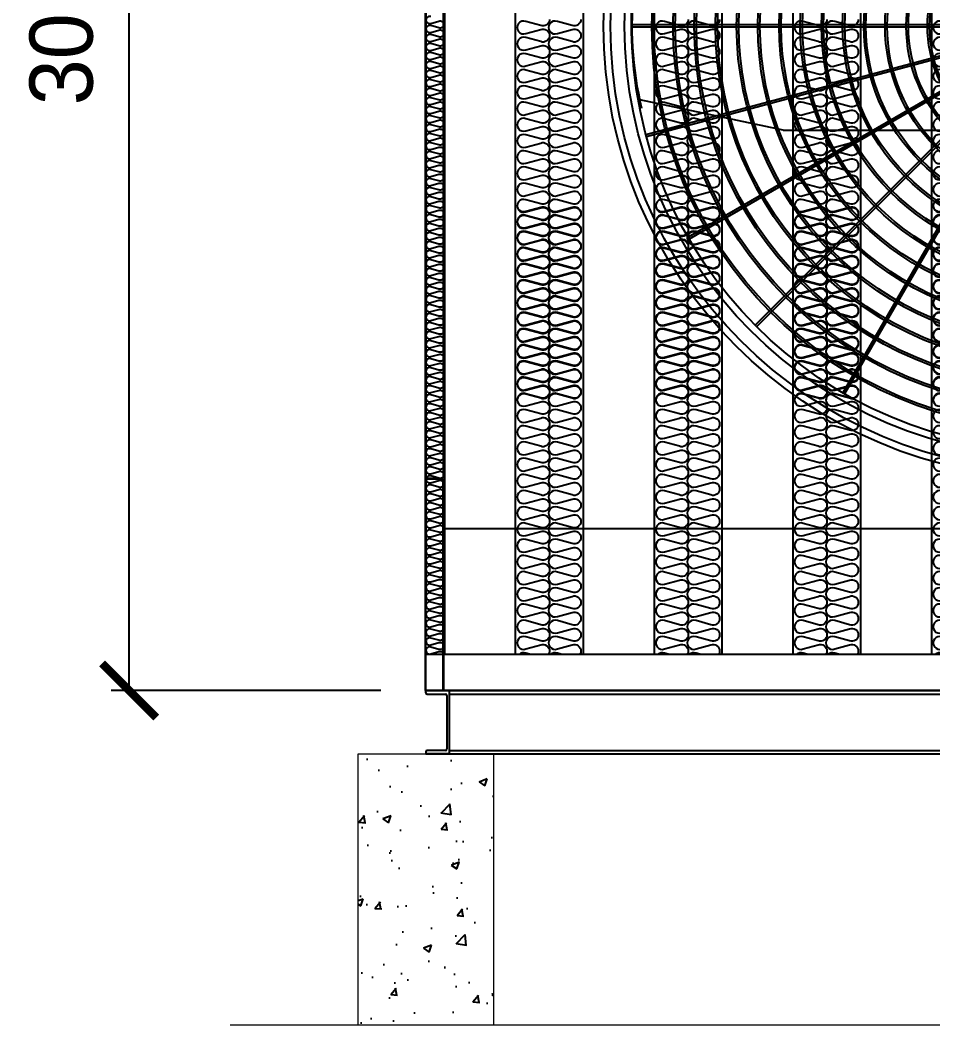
# Model space of a CAD drawing. Header units: millimetres. Extents: x 2784 to 32191, y 2597 to 23392.
# Drawn here: x 6121 to 8143, y 7904 to 10129 of the extents above; entities that cross this region are included whole.
import ezdxf

# ---------------------------------------------------------------- set-up
doc = ezdxf.new("R2010")
doc.units = ezdxf.units.MM
doc.linetypes.add('HIDDEN', pattern=[0.375, 0.25, -0.125])
for name, color, linetype in [('LINE', 7, 'Continuous'), ('SMS', 220, 'Continuous'), ('냉각탑', 4, 'Continuous'), ('냉각탑_dim', 1, 'Continuous'), ('냉각탑_찬넬방진', 1, 'Continuous')]:
    doc.layers.add(name, color=color, linetype=linetype)
doc.styles.add('HY울릉도L', font='')
doc.styles.get('HY울릉도L').set_extended_font_data('HY울릉도L')
doc.dimstyles.new('성지DIM', dxfattribs={"dimtxt": 3.5, "dimasz": 3, "dimexe": 1, "dimexo": 2.5, "dimgap": 2, "dimtad": 1, "dimdec": 0, "dimzin": 3, "dimdsep": 46, "dimtxsty": 'HY울릉도L', "dimblk": 'ARCHTICK', "dimcen": -2, "dimclrd": 256, "dimclre": 256, "dimclrt": 7, "dimadec": 0, "dimazin": 0, "dimtfac": 1, "dimtdec": 0, "dimtofl": 0, "dimtmove": 0, "dimatfit": 3, "dimfxl": 1, "dimtolj": 1, "dimtzin": 0, "dimlwe": -1, "dimarcsym": 0})

# ---------------------------------------------------------------- blocks, each defined once
blk = doc.blocks.new('_ArchTick')
at = {"color": 0, "linetype": 'ByBlock', "const_width": 0.15}
blk.add_lwpolyline([(-0.5, -0.5), (0.5, 0.5)], dxfattribs=at)
blk = doc.blocks.new('*D251')
at = {"layer": 'Defpoints', "color": 0, "transparency": 16777216}
for p in [(6362.4, 11644.4), (7019.6, 11644.4), (7019.6, 8644.4)]:
    blk.add_point(p, dxfattribs=at)
at = {"layer": '냉각탑_dim', "transparency": 16777216}
for p, q in [((6919.6, 11644.4), (6322.4, 11644.4)), ((6919.6, 8644.4), (6322.4, 8644.4))]:
    blk.add_line(p, q, dxfattribs=at)
at = {"layer": '냉각탑_dim', "lineweight": -2, "transparency": 16777216}
blk.add_line((6362.4, 8644.4), (6362.4, 11644.4), dxfattribs=at)
at = {"layer": '냉각탑_dim', "lineweight": -2, "transparency": 16777216, "xscale": 120, "yscale": 120, "zscale": 120}
for p, rotation in [((6362.4, 11644.4), 90), ((6362.4, 8644.4), 270)]:
    blk.add_blockref('_ArchTick', p, dxfattribs=dict(at, rotation=rotation))
at = {"layer": '냉각탑_dim', "color": 7, "transparency": 16777216, "insert": (6212.4, 10144.4), "char_height": 140, "attachment_point": 5, "rotation": 90, "style": 'HY울릉도L'}
blk.add_mtext('\\A1;3000', dxfattribs=at)
blk = doc.blocks.new('A$C1FB73ED1')
for p, q in [((1277, 1342.9), (1277, 2480)), ((1283, 1342.9), (1283, 2480)), ((1260.8, 1340), (966.5, 2438.3)), ((1266.6, 1341.6), (972.3, 2439.9)), ((1293.4, 1341.6), (1587.7, 2439.9)), ((1299.2, 1340), (1593.5, 2438.3)), ((1245.9, 1333), (677.4, 2317.7)), ((1251.1, 1336), (682.6, 2320.7)), ((1308.9, 1336), (1877.4, 2320.7)), ((1314.1, 1333), (1882.6, 2317.7)), ((1233.4, 1322.4), (429.4, 2126.4)), ((1237.6, 1326.6), (433.6, 2130.6)), ((1322.4, 1326.6), (2126.4, 2130.6)), ((1326.6, 1322.4), (2130.6, 2126.4)), ((1224, 1308.9), (239.3, 1877.4)), ((1227, 1314.1), (242.3, 1882.6)), ((1333, 1314.1), (2317.7, 1882.6)), ((1336, 1308.9), (2320.7, 1877.4)), ((1220, 1299.2), (121.7, 1593.5)), ((1340, 1299.2), (2438.3, 1593.5)), ((1218.4, 1293.4), (120.1, 1587.7)), ((1341.6, 1293.4), (2439.9, 1587.7)), ((1217.1, 1283), (80, 1283)), ((1342.9, 1283), (2480, 1283)), ((1217.1, 1277), (80, 1277)), ((1218.4, 1266.6), (120.1, 972.3)), ((1220, 1260.8), (121.7, 966.5)), ((1224, 1251.1), (239.3, 682.6)), ((1336, 1251.1), (2320.7, 682.6)), ((1340, 1260.8), (2438.3, 966.5)), ((1341.6, 1266.6), (2439.9, 972.3)), ((1342.9, 1277), (2480, 1277)), ((1227, 1245.9), (242.3, 677.4)), ((1233.4, 1237.6), (429.4, 433.6)), ((1237.6, 1233.4), (433.6, 429.4)), ((1245.9, 1227), (677.4, 242.3)), ((1251.1, 1224), (682.6, 239.3)), ((1308.9, 1224), (1877.4, 239.3)), ((1314.1, 1227), (1882.6, 242.3)), ((1322.4, 1233.4), (2126.4, 429.4)), ((1326.6, 1237.6), (2130.6, 433.6)), ((1333, 1245.9), (2317.7, 677.4)), ((1260.8, 1220), (966.5, 121.7)), ((1266.6, 1218.4), (972.3, 120.1)), ((1277, 1217.1), (1277, 80)), ((1283, 1217.1), (1283, 80)), ((1293.4, 1218.4), (1587.7, 120.1)), ((1299.2, 1220), (1593.5, 121.7))]:
    blk.add_line(p, q)
for radius in [1280, 1260, 1220, 1200]:
    blk.add_circle((1280, 1280), radius)
at = {"ltscale": 5}
for radius in [1143, 1137, 1083, 1077, 1023, 1017, 963, 957, 903, 897, 843, 837, 783, 777, 723, 717, 663, 657, 603, 597, 543, 537, 483, 477, 423, 417, 363, 357, 303, 297, 243, 237, 183, 177, 123, 117, 63, 57, 40, 21]:
    blk.add_circle((1280, 1280), radius, dxfattribs=at)
at = {"color": 7}
blk.add_circle((1280, 1280), 273.5, dxfattribs=at)
at = {"layer": 'LINE', "color": 7}
for p, q in [((1368.2, 2477.5), (1368.2, 1567)), ((985.2, 2053.4), (1071.5, 2459.4)), ((985.2, 2053.4), (985.2, 1550)), ((1130.8, 1567), (1369.4, 1567)), ((1130.8, 1567), (1369.4, 1567)), ((1130.8, 1567), (1130.8, 1549)), ((1130.8, 1567), (1130.8, 1549)), ((1369.4, 1567), (1369.4, 1549)), ((1369.4, 1567), (1369.4, 1549)), ((2111.5, 1574.8), (1550, 1574.8)), ((1550, 1429.2), (1550, 1574.8)), ((1550, 1429.2), (1550, 1574.8)), ((2111.5, 1574.8), (2457.5, 1488.5)), ((1130.8, 1550), (985.2, 1550)), ((1130.8, 1550), (985.2, 1550)), ((1130.8, 1549), (1230.5, 1549)), ((1130.8, 1549), (1230.5, 1549)), ((1329.5, 1549), (1369.4, 1549)), ((1329.5, 1549), (1369.4, 1549)), ((1549, 1429.2), (1549, 1329.5)), ((1549, 1429.2), (1549, 1329.5)), ((1567, 1429.2), (1549, 1429.2)), ((1567, 1429.2), (1549, 1429.2)), ((1567, 1429.2), (1567, 1190.6)), ((1567, 1429.2), (1567, 1190.6)), ((84.4, 1368.2), (993, 1368.2)), ((84.4, 1368.2), (993, 1368.2)), ((993, 1130.8), (993, 1369.4)), ((993, 1130.8), (993, 1369.4)), ((993, 1369.4), (1011, 1369.4)), ((993, 1369.4), (1011, 1369.4)), ((993, 1130.8), (993, 1369.4)), ((993, 1130.8), (993, 1369.4)), ((993, 1369.4), (1011, 1369.4)), ((993, 1369.4), (1011, 1369.4)), ((1011, 1329.5), (1011, 1369.4)), ((1011, 1329.5), (1011, 1369.4)), ((1011, 1329.5), (1011, 1369.4)), ((1011, 1329.5), (1011, 1369.4)), ((1011, 1130.8), (1011, 1230.5)), ((1011, 1130.8), (1011, 1230.5)), ((1011, 1130.8), (1011, 1230.5)), ((1011, 1130.8), (1011, 1230.5)), ((1549, 1230.5), (1549, 1190.6)), ((1549, 1230.5), (1549, 1190.6)), ((1567, 1190.6), (1549, 1190.6)), ((1567, 1190.6), (1549, 1190.6)), ((2475.6, 1191.8), (1567, 1191.8)), ((993, 1130.8), (1011, 1130.8)), ((993, 1130.8), (1011, 1130.8)), ((993, 1130.8), (1011, 1130.8)), ((993, 1130.8), (1011, 1130.8)), ((1010, 1130.8), (1010, 985.2)), ((1010, 1130.8), (1010, 985.2)), ((1010, 1130.8), (1010, 985.2)), ((1010, 1130.8), (1010, 985.2)), ((508.5, 985.2), (102.5, 1071.5)), ((1230.5, 1011), (1190.6, 1011)), ((1190.6, 993), (1190.6, 1011)), ((1230.5, 1011), (1190.6, 1011)), ((1190.6, 993), (1190.6, 1011)), ((1429.2, 1011), (1329.5, 1011)), ((1429.2, 1011), (1329.5, 1011)), ((1429.2, 993), (1429.2, 1011)), ((1429.2, 993), (1429.2, 1011)), ((1429.2, 1010), (1574.8, 1010)), ((1429.2, 1010), (1574.8, 1010)), ((1574.8, 506.6), (1574.8, 1010)), ((508.5, 985.2), (1010, 985.2)), ((508.5, 985.2), (1010, 985.2)), ((1429.2, 993), (1190.6, 993)), ((1429.2, 993), (1190.6, 993)), ((1191.8, 82.5), (1191.8, 993)), ((1574.8, 506.6), (1488.5, 100.6)), ((1512.8, 104.1), (1512.8, 106.1)), ((1166.8, 83), (1166.8, 85)), ((1393.2, 83), (1393.2, 85))]:
    blk.add_line(p, q, dxfattribs=at)
for points in [[(1272.3, 1594.4), (1268.5, 1587.9), (1272.3, 1581.4), (1279.8, 1581.4), (1283.5, 1587.9), (1279.8, 1594.4)], [(1272.3, 1594.4), (1268.5, 1587.9), (1272.3, 1581.4), (1279.8, 1581.4), (1283.5, 1587.9), (1279.8, 1594.4)], [(965.6, 1272.3), (972.1, 1268.5), (978.6, 1272.3), (978.6, 1279.8), (972.1, 1283.5), (965.6, 1279.8)], [(965.6, 1272.3), (972.1, 1268.5), (978.6, 1272.3), (978.6, 1279.8), (972.1, 1283.5), (965.6, 1279.8)], [(965.6, 1272.3), (972.1, 1268.5), (978.6, 1272.3), (978.6, 1279.8), (972.1, 1283.5), (965.6, 1279.8)], [(965.6, 1272.3), (972.1, 1268.5), (978.6, 1272.3), (978.6, 1279.8), (972.1, 1283.5), (965.6, 1279.8)], [(1594.4, 1287.7), (1587.9, 1291.5), (1581.4, 1287.7), (1581.4, 1280.2), (1587.9, 1276.5), (1594.4, 1280.2)], [(1594.4, 1287.7), (1587.9, 1291.5), (1581.4, 1287.7), (1581.4, 1280.2), (1587.9, 1276.5), (1594.4, 1280.2)], [(1287.7, 965.6), (1291.5, 972.1), (1287.7, 978.6), (1280.2, 978.6), (1276.5, 972.1), (1280.2, 965.6)], [(1287.7, 965.6), (1291.5, 972.1), (1287.7, 978.6), (1280.2, 978.6), (1276.5, 972.1), (1280.2, 965.6)]]:
    blk.add_lwpolyline(points, close=True, dxfattribs=at)
for centre, radius in [((1276, 1587.9), 8.5), ((1276, 1587.9), 8.5), ((1190.6, 1559), 2), ((1190.6, 1559), 2), ((1230.6, 1559), 2), ((1230.6, 1559), 2), ((1349.6, 1559), 2), ((1349.6, 1559), 2), ((1559, 1369.4), 2), ((1559, 1369.4), 2), ((1001, 1349.6), 2), ((1001, 1349.6), 2), ((1001, 1349.6), 2), ((1001, 1349.6), 2), ((1559, 1329.4), 2), ((1559, 1329.4), 2), ((972.1, 1276), 8.5), ((972.1, 1276), 8.5), ((972.1, 1276), 8.5), ((972.1, 1276), 8.5), ((1587.9, 1284), 8.5), ((1587.9, 1284), 8.5), ((1001, 1230.6), 2), ((1001, 1230.6), 2), ((1001, 1230.6), 2), ((1001, 1230.6), 2), ((1559, 1210.4), 2), ((1559, 1210.4), 2), ((1001, 1190.6), 2), ((1001, 1190.6), 2), ((1001, 1190.6), 2), ((1001, 1190.6), 2), ((1210.4, 1001), 2), ((1210.4, 1001), 2), ((1329.4, 1001), 2), ((1329.4, 1001), 2), ((1369.4, 1001), 2), ((1369.4, 1001), 2), ((1284, 972.1), 8.5), ((1284, 972.1), 8.5)]:
    blk.add_circle(centre, radius, dxfattribs=at)
for centre, radius, start, end in [((1280, 1483.4), 1000, 83.5007, 103.4595), ((1280, 1483.4), 998, 83.4876, 103.487), ((1481.5, 1280), 998, 353.4876, 13.487), ((1481.5, 1280), 1000, 353.5007, 13.4595), ((1078.5, 1280), 1000, 173.5007, 193.4595), ((1078.5, 1280), 998, 173.4876, 193.487), ((1280, 1076.6), 998, 263.4876, 283.487), ((1280, 1076.6), 1000, 263.5007, 283.4595)]:
    blk.add_arc(centre, radius, start, end, dxfattribs=at)
blk = doc.blocks.new('SP 200RT')
at = {"color": 7}
for p, q in [((-109298.6, -79919.9), (-109298.6, -82797.9)), ((-109148.6, -79919.9), (-109148.6, -82797.9))]:
    blk.add_line(p, q, dxfattribs=at)
blk.add_line((-109148.6, -82797.9), (-109298.6, -82797.9))
at = {"layer": 'SMS', "color": 5}
for points in [[(-109222.8, -81391.2, -0.524856), (-109242.3, -81404.7), (-109275.2, -81395.8, 1.449198), (-109275.2, -81422.6), (-109242.3, -81413.7, -0.524856), (-109222.8, -81427.1, -0.524856), (-109242.3, -81440.6), (-109275.2, -81431.7, 1.449198), (-109275.2, -81458.5), (-109242.3, -81449.6, -0.524856), (-109222.8, -81463.1, -0.524856), (-109242.3, -81476.5), (-109275.2, -81467.6, 1.449198), (-109275.2, -81494.4), (-109242.3, -81485.5, -0.524856), (-109222.8, -81499, -0.524856), (-109242.3, -81512.4), (-109275.2, -81503.5, 1.449198), (-109275.2, -81530.3), (-109242.3, -81521.4, -0.524856), (-109222.8, -81534.9, -0.524856), (-109242.3, -81548.3), (-109275.2, -81539.4, 1.449198), (-109275.2, -81566.3), (-109242.3, -81557.4, -0.524856), (-109222.8, -81570.8, -0.524856), (-109242.3, -81584.2), (-109275.2, -81575.3, 1.449198), (-109275.2, -81602.2), (-109242.3, -81593.3, -0.524856), (-109222.8, -81606.7, -0.524856), (-109242.3, -81620.1), (-109275.2, -81611.2, 1.449198), (-109275.2, -81638.1), (-109242.3, -81629.2, -0.524856), (-109222.8, -81642.6, -0.524856), (-109242.3, -81656), (-109275.2, -81647.1, 1.449198), (-109275.2, -81674), (-109242.3, -81665.1, -0.524856), (-109222.8, -81678.5, -0.524856), (-109242.3, -81691.9), (-109275.2, -81683, 1.449198), (-109275.2, -81709.9), (-109242.3, -81701, -0.524856), (-109222.8, -81714.4, -0.524856), (-109242.3, -81727.9), (-109275.2, -81718.9, 1.449198), (-109275.2, -81745.8), (-109242.3, -81736.9, -0.524856), (-109222.8, -81750.3, -0.524856), (-109242.3, -81763.8), (-109275.2, -81754.9, 1.449198), (-109275.2, -81781.7), (-109242.3, -81772.8, -0.524856), (-109222.8, -81786.2, -0.524856), (-109242.3, -81799.7), (-109275.2, -81790.8, 1.449198), (-109275.2, -81817.6), (-109242.3, -81808.7, -0.524856), (-109222.8, -81822.2, -0.524856), (-109242.3, -81835.6), (-109275.2, -81826.7, 1.449198), (-109275.2, -81853.5), (-109242.3, -81844.6, -0.524856), (-109222.8, -81858.1, -0.524856), (-109242.3, -81871.5), (-109275.2, -81862.6, 1.449198), (-109275.2, -81889.4), (-109242.3, -81880.5, -0.524856), (-109222.8, -81894, -0.524856), (-109242.3, -81907.4), (-109275.2, -81898.5, 1.449198), (-109275.2, -81925.4), (-109242.3, -81916.5, -0.524856), (-109222.8, -81929.9, -0.524856), (-109242.3, -81943.3), (-109275.2, -81934.4, 1.449198), (-109275.2, -81961.3), (-109242.3, -81952.4, -0.524856), (-109222.8, -81965.8, -0.524856), (-109242.3, -81979.2), (-109275.2, -81970.3, 1.449198), (-109275.2, -81997.2), (-109242.3, -81988.3, -0.524856), (-109222.8, -82001.7, -0.524856), (-109242.3, -82015.1), (-109275.2, -82006.2, 1.449198), (-109275.2, -82033.1), (-109242.3, -82024.2, -0.524856), (-109222.8, -82037.6, -0.524856), (-109242.3, -82051), (-109275.2, -82042.1, 1.449198), (-109275.2, -82069), (-109242.3, -82060.1, -0.524856), (-109222.8, -82073.5, -0.524856), (-109242.3, -82087), (-109275.2, -82078, 1.449198), (-109275.2, -82104.9), (-109242.3, -82096, -0.524856), (-109222.8, -82109.4, -0.524856), (-109242.3, -82122.9), (-109275.2, -82114, 1.449198), (-109275.2, -82140.8), (-109242.3, -82131.9, -0.524856), (-109222.8, -82145.3, -0.524856), (-109242.3, -82158.8), (-109275.2, -82149.9, 1.449198), (-109275.2, -82176.7), (-109242.3, -82167.8, -0.524856), (-109222.8, -82181.3, -0.524856), (-109242.3, -82194.7), (-109275.2, -82185.8, 0.440524), (-109294.1, -82195.3, 0.440524)], [(-109153.2, -81391.2, -0.524856), (-109172.6, -81404.7), (-109205.5, -81395.8, 1.449198), (-109205.5, -81422.6), (-109172.6, -81413.7, -0.524856), (-109153.2, -81427.1, -0.524856), (-109172.6, -81440.6), (-109205.5, -81431.7, 1.449198), (-109205.5, -81458.5), (-109172.6, -81449.6, -0.524856), (-109153.2, -81463.1, -0.524856), (-109172.6, -81476.5), (-109205.5, -81467.6, 1.449198), (-109205.5, -81494.4), (-109172.6, -81485.5, -0.524856), (-109153.2, -81499, -0.524856), (-109172.6, -81512.4), (-109205.5, -81503.5, 1.449198), (-109205.5, -81530.3), (-109172.6, -81521.4, -0.524856), (-109153.2, -81534.9, -0.524856), (-109172.6, -81548.3), (-109205.5, -81539.4, 1.449198), (-109205.5, -81566.3), (-109172.6, -81557.4, -0.524856), (-109153.2, -81570.8, -0.524856), (-109172.6, -81584.2), (-109205.5, -81575.3, 1.449198), (-109205.5, -81602.2), (-109172.6, -81593.3, -0.524856), (-109153.2, -81606.7, -0.524856), (-109172.6, -81620.1), (-109205.5, -81611.2, 1.449198), (-109205.5, -81638.1), (-109172.6, -81629.2, -0.524856), (-109153.2, -81642.6, -0.524856), (-109172.6, -81656), (-109205.5, -81647.1, 1.449198), (-109205.5, -81674), (-109172.6, -81665.1, -0.524856), (-109153.2, -81678.5, -0.524856), (-109172.6, -81691.9), (-109205.5, -81683, 1.449198), (-109205.5, -81709.9), (-109172.6, -81701, -0.524856), (-109153.2, -81714.4, -0.524856), (-109172.6, -81727.9), (-109205.5, -81718.9, 1.449198), (-109205.5, -81745.8), (-109172.6, -81736.9, -0.524856), (-109153.2, -81750.3, -0.524856), (-109172.6, -81763.8), (-109205.5, -81754.9, 1.449198), (-109205.5, -81781.7), (-109172.6, -81772.8, -0.524856), (-109153.2, -81786.2, -0.524856), (-109172.6, -81799.7), (-109205.5, -81790.8, 1.449198), (-109205.5, -81817.6), (-109172.6, -81808.7, -0.524856), (-109153.2, -81822.2, -0.524856), (-109172.6, -81835.6), (-109205.5, -81826.7, 1.449198), (-109205.5, -81853.5), (-109172.6, -81844.6, -0.524856), (-109153.2, -81858.1, -0.524856), (-109172.6, -81871.5), (-109205.5, -81862.6, 1.449198), (-109205.5, -81889.4), (-109172.6, -81880.5, -0.524856), (-109153.2, -81894, -0.524856), (-109172.6, -81907.4), (-109205.5, -81898.5, 1.449198), (-109205.5, -81925.4), (-109172.6, -81916.5, -0.524856), (-109153.2, -81929.9, -0.524856), (-109172.6, -81943.3), (-109205.5, -81934.4, 1.449198), (-109205.5, -81961.3), (-109172.6, -81952.4, -0.524856), (-109153.2, -81965.8, -0.524856), (-109172.6, -81979.2), (-109205.5, -81970.3, 1.449198), (-109205.5, -81997.2), (-109172.6, -81988.3, -0.524856), (-109153.2, -82001.7, -0.524856), (-109172.6, -82015.1), (-109205.5, -82006.2, 1.449198), (-109205.5, -82033.1), (-109172.6, -82024.2, -0.524856), (-109153.2, -82037.6, -0.524856), (-109172.6, -82051), (-109205.5, -82042.1, 1.449198), (-109205.5, -82069), (-109172.6, -82060.1, -0.524856), (-109153.2, -82073.5, -0.524856), (-109172.6, -82087), (-109205.5, -82078, 1.449198), (-109205.5, -82104.9), (-109172.6, -82096, -0.524856), (-109153.2, -82109.4, -0.524856), (-109172.6, -82122.9), (-109205.5, -82114, 1.449198), (-109205.5, -82140.8), (-109172.6, -82131.9, -0.524856), (-109153.2, -82145.3, -0.524856), (-109172.6, -82158.8), (-109205.5, -82149.9, 1.449198), (-109205.5, -82176.7), (-109172.6, -82167.8, -0.524856), (-109153.2, -82181.3, -0.524856), (-109172.6, -82194.7), (-109205.5, -82185.8, 0.440524), (-109224.5, -82195.3, 0.440524)], [(-109294.2, -81806.4, 0.446849), (-109275.2, -81816.2), (-109242.3, -81807.3, -0.524856), (-109222.8, -81820.8, -0.524856), (-109242.3, -81834.2), (-109275.2, -81825.3, 1.449198), (-109275.2, -81852.2), (-109242.3, -81843.3, -0.524856), (-109222.8, -81856.7, -0.524856), (-109242.3, -81870.1), (-109275.2, -81861.2, 1.449198), (-109275.2, -81888.1), (-109242.3, -81879.2, -0.524856), (-109222.8, -81892.6, -0.524856), (-109242.3, -81906), (-109275.2, -81897.1, 1.449198), (-109275.2, -81924), (-109242.3, -81915.1, -0.524856), (-109222.8, -81928.5, -0.524856), (-109242.3, -81941.9), (-109275.2, -81933, 1.449198), (-109275.2, -81959.9), (-109242.3, -81951, -0.524856), (-109222.8, -81964.4, -0.524856), (-109242.3, -81977.8), (-109275.2, -81968.9, 1.449198), (-109275.2, -81995.8), (-109242.3, -81986.9, -0.524856), (-109222.8, -82000.3, -0.524856), (-109242.3, -82013.8), (-109275.2, -82004.8, 1.449198), (-109275.2, -82031.7), (-109242.3, -82022.8, -0.524856), (-109222.8, -82036.2, -0.524856), (-109242.3, -82049.7), (-109275.2, -82040.8, 1.449198), (-109275.2, -82067.6), (-109242.3, -82058.7, -0.524856), (-109222.8, -82072.1, -0.524856), (-109242.3, -82085.6), (-109275.2, -82076.7, 1.449198), (-109275.2, -82103.5), (-109242.3, -82094.6, -0.524856), (-109222.8, -82108.1, -0.524856), (-109242.3, -82121.5), (-109275.2, -82112.6, 1.449198), (-109275.2, -82139.4), (-109242.3, -82130.5, -0.524856), (-109222.8, -82144, -0.524856), (-109242.3, -82157.4), (-109275.2, -82148.5, 1.449198), (-109275.2, -82175.3), (-109242.3, -82166.4, -0.524856), (-109222.8, -82179.9, -0.524856), (-109242.3, -82193.3), (-109275.2, -82184.4, 1.449198), (-109275.2, -82211.3), (-109242.3, -82202.4, -0.524856), (-109222.8, -82215.8, -0.524856), (-109242.3, -82229.2), (-109275.2, -82220.3, 1.449198), (-109275.2, -82247.2), (-109242.3, -82238.3, -0.524856), (-109222.8, -82251.7, -0.524856), (-109242.3, -82265.1), (-109275.2, -82256.2, 1.449198), (-109275.2, -82283.1), (-109242.3, -82274.2, -0.524856), (-109222.8, -82287.6, -0.524856), (-109242.3, -82301), (-109275.2, -82292.1, 1.449198), (-109275.2, -82319), (-109242.3, -82310.1, -0.524856), (-109222.8, -82323.5, -0.524856), (-109242.3, -82336.9), (-109275.2, -82328, 1.449198), (-109275.2, -82354.9), (-109242.3, -82346, -0.524856), (-109222.8, -82359.4, -0.524856), (-109242.3, -82372.9), (-109275.2, -82363.9, 1.449198), (-109275.2, -82390.8), (-109242.3, -82381.9, -0.524856), (-109222.8, -82395.3, -0.524856), (-109242.3, -82408.8), (-109275.2, -82399.9, 1.449198), (-109275.2, -82426.7), (-109242.3, -82417.8, -0.524856), (-109222.8, -82431.2, -0.524856), (-109242.3, -82444.7), (-109275.2, -82435.8, 1.449198), (-109275.2, -82462.6), (-109242.3, -82453.7, -0.524856), (-109222.8, -82467.2, -0.524856), (-109242.3, -82480.6), (-109275.2, -82471.7, 1.449198), (-109275.2, -82498.5), (-109242.3, -82489.6, -0.524856), (-109222.8, -82503.1, -0.524856), (-109242.3, -82516.5), (-109275.2, -82507.6, 1.449198), (-109275.2, -82534.4), (-109242.3, -82525.5, -0.524856), (-109222.8, -82539, -0.524856), (-109242.3, -82552.4), (-109275.2, -82543.5, 1.449198), (-109275.2, -82570.4), (-109242.3, -82561.5, -0.524856), (-109222.8, -82574.9, -0.524856), (-109242.3, -82588.3), (-109275.2, -82579.4, 1.449198), (-109275.2, -82606.3), (-109242.3, -82597.4, -0.524856), (-109222.8, -82610.8, -0.524856), (-109242.3, -82624.2), (-109275.2, -82615.3, 1.449198), (-109275.2, -82642.2), (-109242.3, -82633.3, -0.524856), (-109222.8, -82646.7, -0.524856), (-109242.3, -82660.1), (-109275.2, -82651.2, 1.449198), (-109275.2, -82678.1), (-109242.3, -82669.2, -0.524856), (-109222.8, -82682.6, -0.524856), (-109242.3, -82696), (-109275.2, -82687.1, 1.449198), (-109275.2, -82714), (-109242.3, -82705.1, -0.524856), (-109222.8, -82718.5, -0.524856), (-109242.3, -82732), (-109275.2, -82723, 1.449198), (-109275.2, -82749.9), (-109242.3, -82741, -0.524856), (-109222.8, -82754.4, -0.524856), (-109242.3, -82767.9), (-109275.2, -82759, 1.449198), (-109275.2, -82785.8), (-109242.3, -82776.9, -0.524856), (-109222.8, -82790.3, -0.1385), (-109224.9, -82797.9, -0.1385)], [(-109224.5, -81806.4, 0.446849), (-109205.5, -81816.2), (-109172.6, -81807.3, -0.524856), (-109153.2, -81820.8, -0.524856), (-109172.6, -81834.2), (-109205.5, -81825.3, 1.449198), (-109205.5, -81852.2), (-109172.6, -81843.3, -0.524856), (-109153.2, -81856.7, -0.524856), (-109172.6, -81870.1), (-109205.5, -81861.2, 1.449198), (-109205.5, -81888.1), (-109172.6, -81879.2, -0.524856), (-109153.2, -81892.6, -0.524856), (-109172.6, -81906), (-109205.5, -81897.1, 1.449198), (-109205.5, -81924), (-109172.6, -81915.1, -0.524856), (-109153.2, -81928.5, -0.524856), (-109172.6, -81941.9), (-109205.5, -81933, 1.449198), (-109205.5, -81959.9), (-109172.6, -81951, -0.524856), (-109153.2, -81964.4, -0.524856), (-109172.6, -81977.8), (-109205.5, -81968.9, 1.449198), (-109205.5, -81995.8), (-109172.6, -81986.9, -0.524856), (-109153.2, -82000.3, -0.524856), (-109172.6, -82013.8), (-109205.5, -82004.8, 1.449198), (-109205.5, -82031.7), (-109172.6, -82022.8, -0.524856), (-109153.2, -82036.2, -0.524856), (-109172.6, -82049.7), (-109205.5, -82040.8, 1.449198), (-109205.5, -82067.6), (-109172.6, -82058.7, -0.524856), (-109153.2, -82072.1, -0.524856), (-109172.6, -82085.6), (-109205.5, -82076.7, 1.449198), (-109205.5, -82103.5), (-109172.6, -82094.6, -0.524856), (-109153.2, -82108.1, -0.524856), (-109172.6, -82121.5), (-109205.5, -82112.6, 1.449198), (-109205.5, -82139.4), (-109172.6, -82130.5, -0.524856), (-109153.2, -82144, -0.524856), (-109172.6, -82157.4), (-109205.5, -82148.5, 1.449198), (-109205.5, -82175.3), (-109172.6, -82166.4, -0.524856), (-109153.2, -82179.9, -0.524856), (-109172.6, -82193.3), (-109205.5, -82184.4, 1.449198), (-109205.5, -82211.3), (-109172.6, -82202.4, -0.524856), (-109153.2, -82215.8, -0.524856), (-109172.6, -82229.2), (-109205.5, -82220.3, 1.449198), (-109205.5, -82247.2), (-109172.6, -82238.3, -0.524856), (-109153.2, -82251.7, -0.524856), (-109172.6, -82265.1), (-109205.5, -82256.2, 1.449198), (-109205.5, -82283.1), (-109172.6, -82274.2, -0.524856), (-109153.2, -82287.6, -0.524856), (-109172.6, -82301), (-109205.5, -82292.1, 1.449198), (-109205.5, -82319), (-109172.6, -82310.1, -0.524856), (-109153.2, -82323.5, -0.524856), (-109172.6, -82336.9), (-109205.5, -82328, 1.449198), (-109205.5, -82354.9), (-109172.6, -82346, -0.524856), (-109153.2, -82359.4, -0.524856), (-109172.6, -82372.9), (-109205.5, -82363.9, 1.449198), (-109205.5, -82390.8), (-109172.6, -82381.9, -0.524856), (-109153.2, -82395.3, -0.524856), (-109172.6, -82408.8), (-109205.5, -82399.9, 1.449198), (-109205.5, -82426.7), (-109172.6, -82417.8, -0.524856), (-109153.2, -82431.2, -0.524856), (-109172.6, -82444.7), (-109205.5, -82435.8, 1.449198), (-109205.5, -82462.6), (-109172.6, -82453.7, -0.524856), (-109153.2, -82467.2, -0.524856), (-109172.6, -82480.6), (-109205.5, -82471.7, 1.449198), (-109205.5, -82498.5), (-109172.6, -82489.6, -0.524856), (-109153.2, -82503.1, -0.524856), (-109172.6, -82516.5), (-109205.5, -82507.6, 1.449198), (-109205.5, -82534.4), (-109172.6, -82525.5, -0.524856), (-109153.2, -82539, -0.524856), (-109172.6, -82552.4), (-109205.5, -82543.5, 1.449198), (-109205.5, -82570.4), (-109172.6, -82561.5, -0.524856), (-109153.2, -82574.9, -0.524856), (-109172.6, -82588.3), (-109205.5, -82579.4, 1.449198), (-109205.5, -82606.3), (-109172.6, -82597.4, -0.524856), (-109153.2, -82610.8, -0.524856), (-109172.6, -82624.2), (-109205.5, -82615.3, 1.449198), (-109205.5, -82642.2), (-109172.6, -82633.3, -0.524856), (-109153.2, -82646.7, -0.524856), (-109172.6, -82660.1), (-109205.5, -82651.2, 1.449198), (-109205.5, -82678.1), (-109172.6, -82669.2, -0.524856), (-109153.2, -82682.6, -0.524856), (-109172.6, -82696), (-109205.5, -82687.1, 1.449198), (-109205.5, -82714), (-109172.6, -82705.1, -0.524856), (-109153.2, -82718.5, -0.524856), (-109172.6, -82732), (-109205.5, -82723, 1.449198), (-109205.5, -82749.9), (-109172.6, -82741, -0.524856), (-109153.2, -82754.4, -0.524856), (-109172.6, -82767.9), (-109205.5, -82759, 1.449198), (-109205.5, -82785.8), (-109172.6, -82776.9, -0.524856), (-109153.2, -82790.3, -0.1385), (-109155.3, -82797.9, -0.1385)], [(-109275.2, -82185.8, 1.449198), (-109275.2, -82212.6), (-109242.3, -82203.7, -0.524856), (-109222.8, -82217.2, -0.524856), (-109242.3, -82230.6), (-109275.2, -82221.7, 0.54148), (-109294.6, -82235.9, 0.54148)], [(-109205.5, -82185.8, 1.449198), (-109205.5, -82212.6), (-109172.6, -82203.7, -0.524856), (-109153.2, -82217.2, -0.524856), (-109172.6, -82230.6), (-109205.5, -82221.7, 0.54148), (-109225, -82235.9, 0.54148)], [(-109264.1, -82797.9), (-109275.2, -82794.9, 0.287554), (-109290.1, -82797.9)], [(-109194.5, -82797.9), (-109205.5, -82794.9, 0.287554), (-109220.5, -82797.9)]]:
    blk.add_lwpolyline(points, format="xyb", dxfattribs=at)
blk = doc.blocks.new('3')
for p, q in [((7018.7, 11644.4), (7018.7, 8644.4)), ((7019.6, 11276.9), (7019.6, 9115)), ((7058, 11276.9), (7058, 9115)), ((7059.9, 9143.1), (7059.9, 9115)), ((7019.6, 9115), (7058, 9115)), ((7019.6, 9113.1), (7019.6, 8833.8)), ((7019.6, 8644.4), (7019.6, 9113.1)), ((7019.6, 9113.1), (7058, 9113.1)), ((7058, 8644.4), (7058, 9113.1)), ((7059.9, 8740), (7059.9, 9003.4)), ((7059.9, 9003.4), (9718.4, 9003.4)), ((7059.9, 8644.4), (7059.9, 8738.1)), ((7018.7, 8644.4), (8873.7, 8644.4)), ((9718.4, 8644.4), (7019.6, 8644.4)), ((7058, 8644.4), (7019.6, 8644.4)), ((7058, 8644.4), (7019.6, 8644.4)), ((8142.7, 8644.4), (7059.9, 8644.4)), ((9718.4, 8644.4), (7059.9, 8644.4))]:
    blk.add_line(p, q)
at = {"color": 7}
for p, q in [((7018.7, 11644.4), (7018.7, 8644.4)), ((7060.7, 11644.4), (7060.7, 8724.4)), ((9718.7, 8724.4), (7018.7, 8724.4)), ((7018.7, 8644.4), (8873.7, 8644.4))]:
    blk.add_line(p, q, dxfattribs=at)
at = {"ltscale": 500}
blk.add_lwpolyline([(7018.7, 11644.4), (9718.4, 11644.4), (9718.4, 8644.4), (7018.7, 8644.4)], close=True, dxfattribs=at)
at = {"layer": 'SMS', "color": 5}
for points in [[(7030.5, 10137.1, 1.449198), (7030.5, 10122.2), (7048.7, 10127.1, -0.524856), (7059.5, 10119.6, -0.524856), (7048.7, 10112.2), (7030.5, 10117.1, 1.449198), (7030.5, 10102.2), (7048.7, 10107.2, -0.524856), (7059.5, 10099.7, -0.524856), (7048.7, 10092.2), (7030.5, 10097.2, 1.449198), (7030.5, 10082.3), (7048.7, 10087.2, -0.524856), (7059.5, 10079.7, -0.524856), (7048.7, 10072.3), (7030.5, 10077.2, 1.449198), (7030.5, 10062.3), (7048.7, 10067.3, -0.524856), (7059.5, 10059.8, -0.524856), (7048.7, 10052.3), (7030.5, 10057.3, 1.449198), (7030.5, 10042.4), (7048.7, 10047.3, -0.524856), (7059.5, 10039.8, -0.524856), (7048.7, 10032.4), (7030.5, 10037.3, 1.449198), (7030.5, 10022.4), (7048.7, 10027.4, -0.524856), (7059.5, 10019.9, -0.524856), (7048.7, 10012.4), (7030.5, 10017.4, 1.449198), (7030.5, 10002.5), (7048.7, 10007.4, -0.524856), (7059.5, 9999.9, -0.524856), (7048.7, 9992.5), (7030.5, 9997.4, 1.449198), (7030.5, 9982.5), (7048.7, 9987.5, -0.524856), (7059.5, 9980, -0.524856), (7048.7, 9972.5), (7030.5, 9977.5, 1.449198), (7030.5, 9962.6), (7048.7, 9967.5, -0.524856), (7059.5, 9960, -0.524856), (7048.7, 9952.6), (7030.5, 9957.5, 1.449198), (7030.5, 9942.6), (7048.7, 9947.6, -0.524856), (7059.5, 9940.1, -0.524856), (7048.7, 9932.6), (7030.5, 9937.6, 1.449198), (7030.5, 9922.7), (7048.7, 9927.6, -0.524856), (7059.5, 9920.1, -0.417249), (7051.5, 9912.2)], [(7019.9, 9928.1, 0.446849), (7030.5, 9922.7), (7048.7, 9927.6, -0.524856), (7059.5, 9920.1, -0.524856), (7048.7, 9912.7), (7030.5, 9917.6, 1.449198), (7030.5, 9902.7), (7048.7, 9907.7, -0.524856), (7059.5, 9900.2, -0.524856), (7048.7, 9892.7), (7030.5, 9897.7, 1.449198), (7030.5, 9882.8), (7048.7, 9887.7, -0.524856), (7059.5, 9880.2, -0.524856), (7048.7, 9872.8), (7030.5, 9877.7, 1.449198), (7030.5, 9862.8), (7048.7, 9867.8, -0.524856), (7059.5, 9860.3, -0.524856), (7048.7, 9852.8), (7030.5, 9857.8, 1.449198), (7030.5, 9842.9), (7048.7, 9847.8, -0.524856), (7059.5, 9840.3, -0.524856), (7048.7, 9832.9), (7030.5, 9837.8, 1.449198), (7030.5, 9822.9), (7048.7, 9827.9, -0.524856), (7059.5, 9820.4, -0.524856), (7048.7, 9812.9), (7030.5, 9817.9, 1.449198), (7030.5, 9803), (7048.7, 9807.9, -0.524856), (7059.5, 9800.4, -0.524856), (7048.7, 9793), (7030.5, 9797.9, 1.449198), (7030.5, 9783), (7048.7, 9788, -0.524856), (7059.5, 9780.5, -0.524856), (7048.7, 9773), (7030.5, 9778, 1.449198), (7030.5, 9763.1), (7048.7, 9768, -0.524856), (7059.5, 9760.5, -0.524856), (7048.7, 9753.1), (7030.5, 9758, 1.449198), (7030.5, 9743.1), (7048.7, 9748.1, -0.524856), (7059.5, 9740.6, -0.524856), (7048.7, 9733.1), (7030.5, 9738.1, 1.449198), (7030.5, 9723.2), (7048.7, 9728.1, -0.524856), (7059.5, 9720.6, -0.524856), (7048.7, 9713.2), (7030.5, 9718.1, 1.449198), (7030.5, 9703.2), (7048.7, 9708.2, -0.524856), (7059.5, 9700.7, -0.524856), (7048.7, 9693.2), (7030.5, 9698.2, 1.449198), (7030.5, 9683.3), (7048.7, 9688.2, -0.524856), (7059.5, 9680.7, -0.524856), (7048.7, 9673.3), (7030.5, 9678.2, 1.449198), (7030.5, 9663.3), (7048.7, 9668.3, -0.524856), (7059.5, 9660.8, -0.524856), (7048.7, 9653.3), (7030.5, 9658.3, 1.449198), (7030.5, 9643.4), (7048.7, 9648.3, -0.524856), (7059.5, 9640.8, -0.524856), (7048.7, 9633.4), (7030.5, 9638.3, 1.449198), (7030.5, 9623.4), (7048.7, 9628.4, -0.524856), (7059.5, 9620.9, -0.524856), (7048.7, 9613.4), (7030.5, 9618.4, 1.449198), (7030.5, 9603.5), (7048.7, 9608.4, -0.524856), (7059.5, 9600.9, -0.524856), (7048.7, 9593.5), (7030.5, 9598.4, 1.449198), (7030.5, 9583.5), (7048.7, 9588.5, -0.524856), (7059.5, 9581, -0.524856), (7048.7, 9573.5), (7030.5, 9578.5, 1.449198), (7030.5, 9563.6), (7048.7, 9568.5, -0.524856), (7059.5, 9561, -0.524856), (7048.7, 9553.6), (7030.5, 9558.5, 1.449198), (7030.5, 9543.6), (7048.7, 9548.6, -0.524856), (7059.5, 9541.1, -0.524856), (7048.7, 9533.6), (7030.5, 9538.6, 1.449198), (7030.5, 9523.7), (7048.7, 9528.6, -0.524856), (7059.5, 9521.1, -0.524856), (7048.7, 9513.7), (7030.5, 9518.6, 1.449198), (7030.5, 9503.7), (7048.7, 9508.7, -0.524856), (7059.5, 9501.2, -0.524856), (7048.7, 9493.7), (7030.5, 9498.7, 1.449198), (7030.5, 9483.8), (7048.7, 9488.7, -0.524856), (7059.5, 9481.2, -0.524856), (7048.7, 9473.8), (7030.5, 9478.7, 1.449198), (7030.5, 9463.8), (7048.7, 9468.8, -0.524856), (7059.5, 9461.3, -0.524856), (7048.7, 9453.8), (7030.5, 9458.8, 1.449198), (7030.5, 9443.9), (7048.7, 9448.8, -0.524856), (7059.5, 9441.3, -0.524856), (7048.7, 9433.9), (7030.5, 9438.8, 1.449198), (7030.5, 9423.9), (7048.7, 9428.9, -0.524856), (7059.5, 9421.4, -0.524856), (7048.7, 9413.9), (7030.5, 9418.9, 1.449198), (7030.5, 9404), (7048.7, 9408.9, -0.524856), (7059.5, 9401.4, -0.524856), (7048.7, 9394), (7030.5, 9398.9, 1.449198), (7030.5, 9384), (7048.7, 9389, -0.524856), (7059.5, 9381.5, -0.524856), (7048.7, 9374), (7030.5, 9379, 1.449198), (7030.5, 9364.1), (7048.7, 9369, -0.524856), (7059.5, 9361.5, -0.524856), (7048.7, 9354.1), (7030.5, 9359, 1.449198), (7030.5, 9344.1), (7048.7, 9349.1, -0.524856), (7059.5, 9341.6, -0.417249), (7051.5, 9333.6)], [(7019.9, 9349.6, 0.446849), (7030.5, 9344.1), (7048.7, 9349.1, -0.524856), (7059.5, 9341.6, -0.524856), (7048.7, 9334.1), (7030.5, 9339.1, 1.449198), (7030.5, 9324.2), (7048.7, 9329.1, -0.524856), (7059.5, 9321.6, -0.524856), (7048.7, 9314.2), (7030.5, 9319.1, 1.449198), (7030.5, 9304.2), (7048.7, 9309.2, -0.524856), (7059.5, 9301.7, -0.524856), (7048.7, 9294.2), (7030.5, 9299.2, 1.449198), (7030.5, 9284.3), (7048.7, 9289.2, -0.524856), (7059.5, 9281.7, -0.524856), (7048.7, 9274.3), (7030.5, 9279.2, 1.449198), (7030.5, 9264.3), (7048.7, 9269.3, -0.524856), (7059.5, 9261.8, -0.524856), (7048.7, 9254.3), (7030.5, 9259.3, 1.449198), (7030.5, 9244.4), (7048.7, 9249.3, -0.524856), (7059.5, 9241.8, -0.524856), (7048.7, 9234.4), (7030.5, 9239.3, 1.449198), (7030.5, 9224.4), (7048.7, 9229.4, -0.524856), (7059.5, 9221.9, -0.524856), (7048.7, 9214.4), (7030.5, 9219.4, 1.449198), (7030.5, 9204.5), (7048.7, 9209.4, -0.524856), (7059.5, 9201.9, -0.524856), (7048.7, 9194.5), (7030.5, 9199.4, 1.449198), (7030.5, 9184.5), (7048.7, 9189.5, -0.524856), (7059.5, 9182, -0.524856), (7048.7, 9174.5), (7030.5, 9179.5, 1.449198), (7030.5, 9164.6), (7048.7, 9169.5, -0.524856), (7059.5, 9162, -0.524856), (7048.7, 9154.6), (7030.5, 9159.5, 1.449198), (7030.5, 9144.6), (7048.7, 9149.6, -0.524856), (7059.5, 9142.1, -0.524856), (7048.7, 9134.6), (7030.5, 9139.6, 1.449198), (7030.5, 9124.7), (7048.7, 9129.6, -0.524856), (7059.5, 9122.1, -0.524856), (7048.7, 9114.7), (7030.5, 9119.6, 1.449198), (7030.5, 9104.7), (7048.7, 9109.7, -0.524856), (7059.5, 9102.2, -0.524856), (7048.7, 9094.7), (7030.5, 9099.7, 1.449198), (7030.5, 9084.8), (7048.7, 9089.7, -0.524856), (7059.5, 9082.2, -0.524856), (7048.7, 9074.8), (7030.5, 9079.7, 1.449198), (7030.5, 9064.8), (7048.7, 9069.8, -0.524856), (7059.5, 9062.3, -0.524856), (7048.7, 9054.8), (7030.5, 9059.8, 1.449198), (7030.5, 9044.9), (7048.7, 9049.8, -0.524856), (7059.5, 9042.3, -0.524856), (7048.7, 9034.9), (7030.5, 9039.8, 1.449198), (7030.5, 9024.9), (7048.7, 9029.9, -0.524856), (7059.5, 9022.4, -0.524856), (7048.7, 9014.9), (7030.5, 9019.9, 1.449198), (7030.5, 9005), (7048.7, 9009.9, -0.524856), (7059.5, 9002.4, -0.524856), (7048.7, 8995), (7030.5, 8999.9, 1.449198), (7030.5, 8985), (7048.7, 8990, -0.524856), (7059.5, 8982.5, -0.524856), (7048.7, 8975), (7030.5, 8980, 1.449198), (7030.5, 8965.1), (7048.7, 8970, -0.524856), (7059.5, 8962.5, -0.524856), (7048.7, 8955.1), (7030.5, 8960, 1.449198), (7030.5, 8945.1), (7048.7, 8950.1, -0.524856), (7059.5, 8942.6, -0.524856), (7048.7, 8935.1), (7030.5, 8940.1, 1.449198), (7030.5, 8925.2), (7048.7, 8930.1, -0.524856), (7059.5, 8922.6, -0.524856), (7048.7, 8915.2), (7030.5, 8920.1, 1.449198), (7030.5, 8905.2), (7048.7, 8910.2, -0.524856), (7059.5, 8902.7, -0.524856), (7048.7, 8895.2), (7030.5, 8900.2, 1.449198), (7030.5, 8885.3), (7048.7, 8890.2, -0.524856), (7059.5, 8882.7, -0.524856), (7048.7, 8875.3), (7030.5, 8880.2, 1.449198), (7030.5, 8865.3), (7048.7, 8870.3, -0.524856), (7059.5, 8862.8, -0.524856), (7048.7, 8855.3), (7030.5, 8860.3, 1.449198), (7030.5, 8845.4), (7048.7, 8850.3, -0.524856), (7059.5, 8842.8, -0.524856), (7048.7, 8835.4), (7030.5, 8840.3, 1.449198), (7030.5, 8825.4), (7048.7, 8830.4, -0.524856), (7059.5, 8822.9, -0.524856), (7048.7, 8815.4), (7030.5, 8820.4, 1.449198), (7030.5, 8805.5), (7048.7, 8810.4, -0.524856), (7059.5, 8802.9, -0.524856), (7048.7, 8795.5), (7030.5, 8800.4, 1.449198), (7030.5, 8785.5), (7048.7, 8790.5, -0.524856), (7059.5, 8783, -0.524856), (7048.7, 8775.5), (7030.5, 8780.5, 1.449198), (7030.5, 8765.6), (7048.7, 8770.5, -0.524856), (7059.5, 8763, -0.417249), (7051.5, 8755.1)], [(7019.9, 8771, 0.446849), (7030.5, 8765.6), (7048.7, 8770.5, -0.524856), (7059.5, 8763, -0.524856), (7048.7, 8755.6), (7030.5, 8760.5, 1.449198), (7030.5, 8745.6), (7048.7, 8750.6, -0.524856), (7059.5, 8743.1, -0.524856), (7048.7, 8735.6), (7030.5, 8740.6, 1.449198), (7030.5, 8725.7), (7048.7, 8730.6, -0.476486), (7059.4, 8724.4, -0.476486)]]:
    blk.add_lwpolyline(points, format="xyb", dxfattribs=at)
at = {"layer": '냉각탑', "color": 6, "linetype": 'HIDDEN'}
for p, q in [((7019.6, 8644.4), (7019.6, 11644.4)), ((7377, 8644.4), (7019.6, 8644.4))]:
    blk.add_line(p, q, dxfattribs=at)
at = {"layer": '냉각탑', "ltscale": 30}
for q in [(7019.6, 11644.4), (9718.4, 8644.4)]:
    blk.add_line((7019.6, 8644.4), q, dxfattribs=at)
at = {"layer": '냉각탑_찬넬방진', "ltscale": 30}
for p, q in [((7019.6, 8644.4), (9531.2, 8644.4)), ((7019.6, 8644.4), (9531.2, 8644.4)), ((7071.6, 8636.4), (9715.2, 8636.4)), ((7019.6, 8508.5), (7019.6, 8503.8)), ((7019.6, 8503.8), (9718.4, 8503.8)), ((7019.6, 8503.8), (9718.4, 8503.8)), ((7071.6, 8511.7), (9715.2, 8511.7))]:
    blk.add_line(p, q, dxfattribs=at)
at = {"layer": '냉각탑_찬넬방진', "ltscale": 150}
for p, q in [((7019.6, 8644.4), (7071.6, 8644.4)), ((7019.6, 8639.6), (7019.6, 8644.4)), ((7019.6, 8644.4), (7071.6, 8644.4)), ((7019.6, 8644.4), (7071.6, 8644.4)), ((7019.6, 8639.6), (7019.6, 8644.4)), ((7019.6, 8644.4), (7071.6, 8644.4)), ((7022.8, 8636.4), (7063.1, 8636.4)), ((7022.8, 8636.4), (7063.1, 8636.4)), ((7071.6, 8644.4), (7071.6, 8503.8)), ((7066.3, 8633.3), (7066.3, 8514.9)), ((7019.6, 8508.5), (7019.6, 8503.8)), ((7071.6, 8503.8), (7019.6, 8503.8)), ((7063.1, 8511.7), (7022.8, 8511.7))]:
    blk.add_line(p, q, dxfattribs=at)
at = {"layer": '냉각탑_찬넬방진', "linetype": 'HIDDEN'}
for q in [(7019.6, 8644.4), (7042.5, 8644.4)]:
    blk.add_line((7939.5, 8644.4), q, dxfattribs=at)
at = {"layer": '냉각탑_찬넬방진', "ltscale": 150}
for centre, start, end in [((7022.8, 8639.6), 180, 270), ((7022.8, 8639.6), 180, 270), ((7063.1, 8633.3), 0, 90), ((7063.1, 8633.3), 0, 90), ((7022.8, 8508.5), 90, 180), ((7063.1, 8514.9), 270, 0)]:
    blk.add_arc(centre, 3.18, start, end, dxfattribs=at)
for p in [(116516.6, 91522.2), (116824, 91522.2), (117131.3, 91522.2), (117438.6, 91522.2)]:
    blk.add_blockref('SP 200RT', p)
at = {"layer": '냉각탑', "xscale": 0.7829768747821867, "yscale": 0.7829768747821867, "zscale": 0.7829768747821867}
blk.add_blockref('A$C1FB73ED1', (7413.3, 9114), dxfattribs=at)

msp = doc.modelspace()

# ---------------------------------------------------------------- hatches: boundary and pattern name
h = msp.add_hatch()
h.set_pattern_fill('AR-CONC', color=4)
h.set_pattern_definition([(50, (-858282.33, -339836.19), (182.18467, -15.939086), [19.05, -209.55]), (355, (-858282.33, -339836.19), (-35.24342, 191.056845), [15.24, -167.640584]), (100.451445, (-858267.14, -339837.52), (146.941247, 175.117752), [16.19001, -178.090245]), (46.1842, (-858282.33, -339785.39), (271.07904, -42.04233), [28.575, -314.325]), (96.635558, (-858259.74, -339788.9), (237.404134, 247.426125), [24.28502, -267.13561]), (351.18415, (-858282.33, -339785.4), (237.40413, 247.426125), [22.85997, -251.45973]), (21, (-858256.93, -339798.09), (151.614391, -102.265198), [19.05, -209.55]), (326, (-858256.93, -339798.09), (61.80203, 184.187966), [15.24, -167.64]), (71.451445, (-858244.3, -339806.61), (213.41642, 81.92277), [16.19001, -178.089938]), (37.5, (-858282.326, -339836.19), (3.0886033, 84.555039), [0, -165.608, 0, -170.18, 0, -168.275]), (7.5, (-858282.33, -339836.19), (66.8196625, 100.180575), [0, -97.028, 0, -161.798, 0, -64.135]), (327.5, (-858338.97, -339836.19), (135.590595, -5.728744), [0, -63.5, 0, -198.12, 0, -262.89]), (317.5, (-858364.37, -339836.19), (148.129181, 25.426491), [0, -82.55, 0, -131.572, 0, -186.69])])
h.paths.add_polyline_path([(7169.6, 8503.8), (6869.6, 8503.8), (6869.6, 7903.8), (7169.6, 7903.8)])

# ---------------------------------------------------------------- linework, layer by layer
at = {"lineweight": 5}
msp.add_line((6586.1, 7903.8), (10152.4, 7903.8), dxfattribs=at)
msp.add_lwpolyline([(6869.6, 7903.8), (6869.6, 8503.8), (7169.6, 8503.8), (7169.6, 7903.8)], dxfattribs=at)

# ---------------------------------------------------------------- block references
msp.add_blockref('3', (0, 0))

# ---------------------------------------------------------------- dimensions: what is measured, and where the dimension line sits
at = {"layer": '냉각탑_dim'}
dim = msp.add_linear_dim(base=(6362.4, 11644.4), p1=(7019.6, 8644.4), p2=(7019.6, 11644.4), angle=90, dimstyle='성지DIM', override={"dimscale": 40}, dxfattribs=at)
dim.commit()
dim.dimension.update_dxf_attribs({"geometry": '*D251', "text_midpoint": (6212.4, 10144.4)})

doc.saveas('drawing.dxf')
